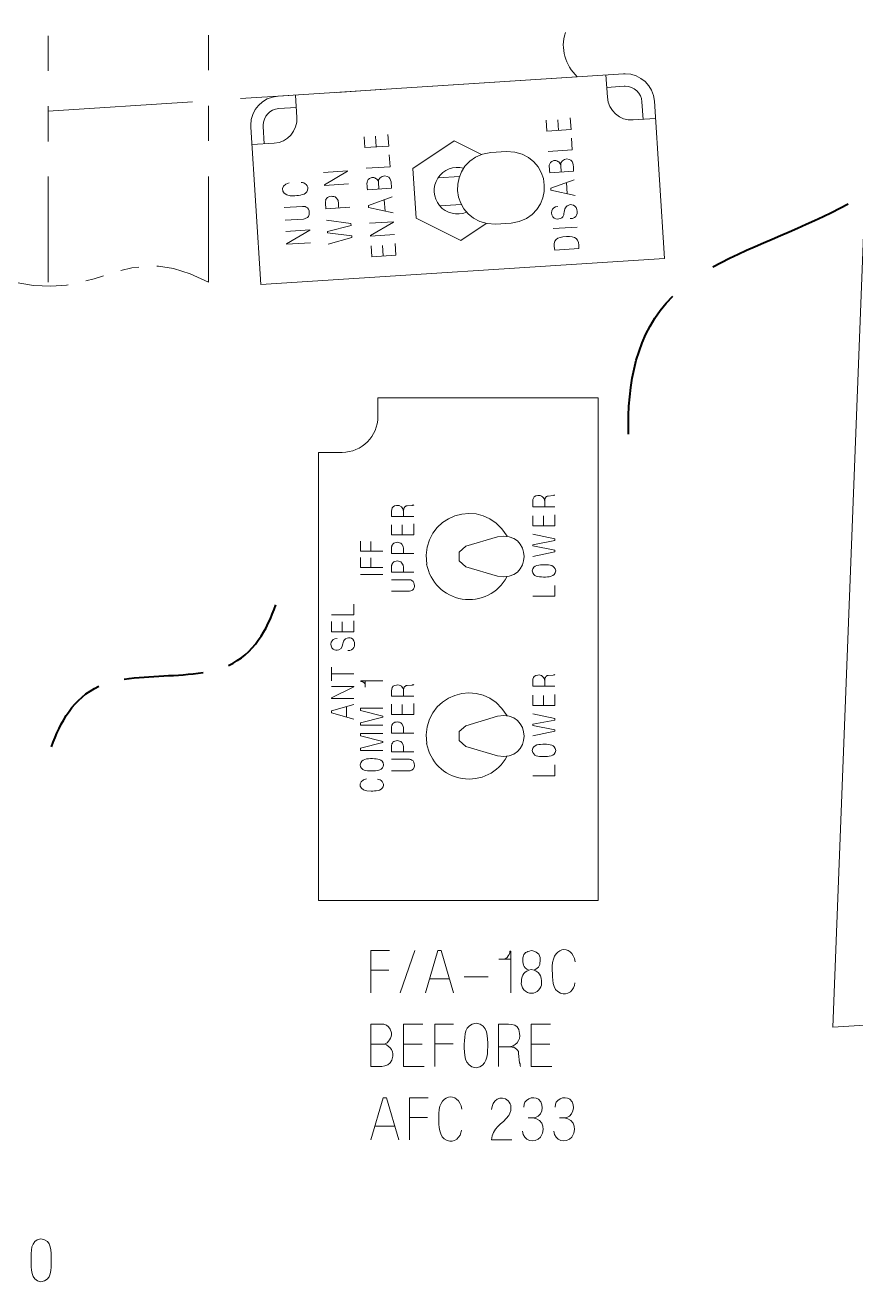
# Model space of a CAD drawing. Header units: millimetres. Extents: x 0.4 to 14.3, y 0.4 to 10.4.
# Drawn here: x 4.02 to 5.403, y 1.215 to 3.305 of the extents above; entities that cross this region are included whole.
import ezdxf

# ---------------------------------------------------------------- set-up
doc = ezdxf.new("R2010")
doc.units = ezdxf.units.MM
doc.layers.add('PDF_Geometry', color=7, linetype='Continuous')

msp = doc.modelspace()

# ---------------------------------------------------------------- linework, layer by layer
at = {"layer": 'PDF_Geometry', "lineweight": 15}
for points in [[(5.992, 1.6783), (5.3644, 1.6389), (5.6462, 8.9164), (7.7816, 9.8703), (7.7816, 1.7907), (7.3202, 1.7617)], [(4.0585, 3.2877), (4.0585, 3.2291)], [(4.3252, 3.2301), (4.3252, 3.2888)], [(4.6987, 3.2038), (4.9388, 3.2193)], [(4.5387, 3.1934), (4.6187, 3.1986)], [(4.0585, 3.1624), (4.2986, 3.1779)], [(4.3786, 3.1831), (4.4587, 3.1883)], [(4.0585, 3.1705), (4.0585, 3.1119)], [(4.3252, 3.1126), (4.3252, 3.1713)], [(4.8873, 3.1471), (4.8885, 3.129), (4.9285, 3.1316), (4.9272, 3.1511)], [(4.9076, 3.1303), (4.9064, 3.1479)], [(4.584, 3.1196), (4.5852, 3.1015), (4.6251, 3.1041), (4.6238, 3.1236)], [(4.6042, 3.1027), (4.6031, 3.1204)], [(4.9294, 3.1173), (4.9307, 3.0978), (4.8907, 3.0952)], [(4.7798, 3.0902), (4.7343, 3.1127), (4.6653, 3.0667), (4.6707, 2.984), (4.745, 2.9473), (4.7872, 2.9755)], [(4.821, 3.0949), (4.7952, 3.0933)], [(4.6261, 3.0894), (4.6273, 3.0698), (4.5874, 3.0673)], [(4.912, 3.0612), (4.9113, 3.0719), (4.9112, 3.0732), (4.9107, 3.0746), (4.9096, 3.0764), (4.9082, 3.0777), (4.9067, 3.0786)], [(4.0016, 3.0541), (4.0016, 2.8776), (4.0338, 2.8722), (4.0627, 2.8709), (4.0887, 2.873), (4.0917, 2.8736)], [(4.0585, 3.0533), (4.0585, 2.8776)], [(4.2392, 2.9044), (4.242, 2.9044), (4.2669, 2.9005), (4.2945, 2.8919), (4.3252, 2.8776), (4.3252, 3.0538)], [(4.5167, 3.0602), (4.5567, 3.0627), (4.5567, 3.0623), (4.518, 3.0397), (4.5181, 3.0388), (4.558, 3.0414)], [(4.7428, 3.0536), (4.7071, 3.0513)], [(4.893, 3.0599), (4.9329, 3.0625)], [(4.5897, 3.0316), (4.6296, 3.0342)], [(4.9339, 3.0482), (4.8947, 3.034), (4.8949, 3.0307), (4.9356, 3.0217)], [(4.9223, 3.0246), (4.9211, 3.0436)], [(4.5218, 3.0171), (4.521, 3.0156), (4.5201, 3.0141), (4.5202, 3.0128), (4.5198, 3.0118), (4.5199, 3.0104), (4.52, 3.009), (4.5206, 2.9997), (4.5606, 3.0023)], [(4.6306, 3.0195), (4.5914, 3.0053), (4.5916, 3.0021), (4.6323, 2.993)], [(4.619, 2.9959), (4.6178, 3.0149)], [(4.4513, 3.0017), (4.4819, 3.0037), (4.4833, 3.0038), (4.4848, 3.0035), (4.4862, 3.0035), (4.4876, 3.0027)], [(4.4929, 2.9937), (4.493, 2.9919), (4.4926, 2.9904), (4.4923, 2.9885), (4.4914, 2.9871), (4.4901, 2.9856), (4.4888, 2.9846), (4.4874, 2.984), (4.4861, 2.9835), (4.4847, 2.9829), (4.4833, 2.9828), (4.4526, 2.9808)], [(4.7459, 3.0071), (4.7101, 3.0048)], [(4.5218, 2.9811), (4.5623, 2.9753), (4.5625, 2.972), (4.523, 2.962), (4.5232, 2.9597), (4.5636, 2.9548), (4.5638, 2.9521), (4.5244, 2.9411)], [(4.5933, 2.9757), (4.6332, 2.9783), (4.6333, 2.9778), (4.5946, 2.9553), (4.5947, 2.9544), (4.6346, 2.9569)], [(4.8029, 2.9744), (4.8287, 2.9761)], [(4.899, 2.9668), (4.939, 2.9693)], [(4.4538, 2.9622), (4.4938, 2.9648), (4.4938, 2.9643), (4.4552, 2.9418), (4.4552, 2.9408), (4.4952, 2.9434)], [(4.5957, 2.9383), (4.5969, 2.9201), (4.6368, 2.9227), (4.6356, 2.9422)], [(4.6159, 2.9214), (4.6148, 2.939)], [(4.9013, 2.9311), (4.9413, 2.9337)], [(4.1213, 2.8798), (4.1347, 2.8834), (4.1504, 2.8883)], [(4.1794, 2.897), (4.1974, 2.9014), (4.209, 2.903)], [(4.9018, 2.5238), (4.901, 2.5233), (4.8997, 2.5233), (4.8988, 2.5229), (4.8907, 2.522), (4.889, 2.522), (4.8877, 2.5212), (4.8868, 2.5203), (4.886, 2.519), (4.8851, 2.5177), (4.8851, 2.5165), (4.8847, 2.5152), (4.8847, 2.5044)], [(4.63, 2.488), (4.6669, 2.488)], [(4.6669, 2.5073), (4.6661, 2.5069), (4.6648, 2.5069), (4.6639, 2.5065), (4.6558, 2.5056), (4.6541, 2.5056), (4.6528, 2.5048), (4.6519, 2.5039), (4.6511, 2.5026), (4.6502, 2.5013), (4.6502, 2.5), (4.6498, 2.4987), (4.6498, 2.488)], [(4.8649, 2.5044), (4.9018, 2.5044)], [(4.8649, 2.4893), (4.8649, 2.4726), (4.9018, 2.4726), (4.9018, 2.4906)], [(4.8825, 2.4726), (4.8825, 2.4889)], [(4.63, 2.4744), (4.63, 2.4576), (4.6669, 2.4576), (4.6669, 2.4757)], [(4.6476, 2.4576), (4.6476, 2.474)], [(4.5784, 2.4469), (4.5784, 2.4306), (4.6153, 2.4306)], [(4.5955, 2.4306), (4.5955, 2.4465)], [(4.8062, 2.4545), (4.7537, 2.4387), (4.7425, 2.4289), (4.7425, 2.4141), (4.7537, 2.4043), (4.8062, 2.3886)], [(4.8649, 2.4587), (4.9018, 2.451), (4.9018, 2.448), (4.8649, 2.4411), (4.8649, 2.439), (4.9018, 2.4321), (4.9018, 2.4295), (4.8649, 2.4218)], [(4.6321, 2.4423), (4.6313, 2.441), (4.6304, 2.4397), (4.6304, 2.4384), (4.63, 2.4376), (4.63, 2.4264), (4.6669, 2.4264)], [(4.5784, 2.4196), (4.5784, 2.4033), (4.6153, 2.4032)], [(4.5955, 2.4032), (4.5955, 2.4192)], [(4.6321, 2.4111), (4.6313, 2.4098), (4.6304, 2.4085), (4.6304, 2.4072), (4.63, 2.4064), (4.63, 2.3952), (4.6669, 2.3952)], [(4.5784, 2.3918), (4.6153, 2.3918)], [(4.63, 2.3829), (4.6583, 2.3829), (4.6596, 2.3829), (4.6609, 2.3825), (4.6622, 2.3825), (4.6635, 2.3816)], [(4.6678, 2.373), (4.6678, 2.3713), (4.6674, 2.37), (4.6669, 2.3683), (4.6661, 2.367), (4.6648, 2.3657), (4.6635, 2.3648), (4.6622, 2.3644), (4.6596, 2.3636), (4.6583, 2.3636), (4.63, 2.3636)], [(4.9018, 2.3735), (4.9018, 2.3554), (4.8649, 2.3554)], [(4.567, 2.3424), (4.567, 2.3244), (4.5301, 2.3244)], [(4.5301, 2.3133), (4.5301, 2.2965), (4.567, 2.2965), (4.567, 2.3146)], [(4.5477, 2.2965), (4.5477, 2.3128)], [(4.5301, 2.2377), (4.5301, 2.215)], [(4.567, 2.2266), (4.5301, 2.2266)], [(4.9018, 2.2251), (4.901, 2.2247), (4.8997, 2.2247), (4.8988, 2.2243), (4.8907, 2.2234), (4.889, 2.2234), (4.8877, 2.2226), (4.8868, 2.2217), (4.886, 2.2204), (4.8851, 2.2191), (4.8851, 2.2178), (4.8847, 2.2165), (4.8847, 2.2058)], [(4.5301, 2.2051), (4.567, 2.2051), (4.567, 2.2047), (4.5301, 2.1862), (4.5301, 2.1854), (4.567, 2.1854)], [(4.6153, 2.2146), (4.5788, 2.2146), (4.5788, 2.2137), (4.5805, 2.2137), (4.5818, 2.2133), (4.5844, 2.2116), (4.5852, 2.2103), (4.5861, 2.2086), (4.5861, 2.2043)], [(4.5861, 2.2146), (4.5861, 2.2068)], [(4.6669, 2.2087), (4.6661, 2.2083), (4.6648, 2.2083), (4.6639, 2.2078), (4.6558, 2.207), (4.6541, 2.207), (4.6528, 2.2061), (4.6519, 2.2052), (4.6511, 2.204), (4.6502, 2.2027), (4.6502, 2.2014), (4.6498, 2.2001), (4.6498, 2.1894)], [(4.8649, 2.2058), (4.9018, 2.2058)], [(4.567, 2.1755), (4.5301, 2.1648), (4.5301, 2.1618), (4.567, 2.151)], [(4.63, 2.1894), (4.6669, 2.1894)], [(4.63, 2.1758), (4.63, 2.159), (4.6669, 2.159), (4.6669, 2.177)], [(4.6476, 2.159), (4.6476, 2.1753)], [(4.8649, 2.1907), (4.8649, 2.1739), (4.9018, 2.1739), (4.9018, 2.192)], [(4.8825, 2.1739), (4.8825, 2.1902)], [(4.555, 2.1545), (4.555, 2.1721)], [(4.6153, 2.1693), (4.5784, 2.1693), (4.5784, 2.1655), (4.6153, 2.156), (4.6153, 2.1543), (4.5784, 2.1448), (4.5784, 2.141), (4.6153, 2.141)], [(4.8062, 2.1558), (4.7537, 2.14), (4.7425, 2.1303), (4.7425, 2.1155), (4.7537, 2.1057), (4.8062, 2.0899)], [(4.8649, 2.1601), (4.9018, 2.1523), (4.9018, 2.1493), (4.8649, 2.1425), (4.8649, 2.1403), (4.9018, 2.1334), (4.9018, 2.1309), (4.8649, 2.1231)], [(4.6321, 2.1437), (4.6313, 2.1424), (4.6304, 2.1411), (4.6304, 2.1398), (4.63, 2.139), (4.63, 2.1278), (4.6669, 2.1278)], [(4.6153, 2.1274), (4.5784, 2.1274), (4.5784, 2.1235), (4.6153, 2.114), (4.6153, 2.1123), (4.5784, 2.1029), (4.5784, 2.099), (4.6153, 2.099)], [(4.6321, 2.1125), (4.6313, 2.1112), (4.6304, 2.1099), (4.6304, 2.1086), (4.63, 2.1077), (4.63, 2.0966), (4.6669, 2.0966)], [(4.63, 2.0842), (4.6583, 2.0842), (4.6596, 2.0842), (4.6609, 2.0838), (4.6622, 2.0838), (4.6635, 2.083)], [(4.6678, 2.0744), (4.6678, 2.0727), (4.6674, 2.0714), (4.6669, 2.0696), (4.6661, 2.0684), (4.6648, 2.0671), (4.6635, 2.0662), (4.6622, 2.0658), (4.6609, 2.0653), (4.6596, 2.0649), (4.6583, 2.0649), (4.63, 2.0649)], [(4.9018, 2.0748), (4.9018, 2.0568), (4.8649, 2.0568)], [(4.6263, 1.7663), (4.5953, 1.7663), (4.5953, 1.6961)], [(4.6687, 1.7663), (4.6442, 1.6961)], [(4.733, 1.6961), (4.7126, 1.7663), (4.7069, 1.7663), (4.6865, 1.6961)], [(4.8282, 1.6961), (4.8282, 1.7654), (4.8266, 1.7654), (4.8266, 1.7622), (4.8257, 1.7597), (4.8241, 1.7573), (4.8225, 1.7548), (4.82, 1.7532), (4.8168, 1.7516), (4.8086, 1.7516)], [(4.8282, 1.7516), (4.8135, 1.7516)], [(4.5953, 1.7336), (4.6255, 1.7336)], [(4.693, 1.7189), (4.7265, 1.7189)], [(4.7508, 1.7222), (4.7908, 1.7222)], [(4.5953, 1.6438), (4.5953, 1.5736)], [(4.6817, 1.6438), (4.6499, 1.6438), (4.6499, 1.5736), (4.6842, 1.5736)], [(4.733, 1.6438), (4.702, 1.6438), (4.702, 1.5736)], [(4.8078, 1.6438), (4.8078, 1.5736)], [(4.8941, 1.6438), (4.8623, 1.6438), (4.8623, 1.5736), (4.8966, 1.5736)], [(4.6499, 1.6103), (4.6809, 1.6103)], [(4.702, 1.6111), (4.7322, 1.6111)], [(4.8623, 1.6103), (4.8933, 1.6103)], [(4.8445, 1.5736), (4.8437, 1.5752), (4.8437, 1.5777), (4.8429, 1.5793), (4.8412, 1.5948), (4.8412, 1.5981), (4.8396, 1.6005), (4.838, 1.6021), (4.8331, 1.6054), (4.8306, 1.6054), (4.8282, 1.6062), (4.8078, 1.6062)], [(4.6419, 1.4511), (4.6215, 1.5212), (4.6157, 1.5212), (4.5953, 1.4511)], [(4.6907, 1.5212), (4.6597, 1.5212), (4.6597, 1.4511)], [(4.8241, 1.5163), (4.8257, 1.5139), (4.8274, 1.5114), (4.8282, 1.509), (4.8282, 1.5), (4.8266, 1.4959), (4.8249, 1.4919)], [(4.6597, 1.4886), (4.6899, 1.4886)], [(4.6019, 1.4739), (4.6353, 1.4739)], [(4.7964, 1.4511), (4.8298, 1.4511)]]:
    msp.add_lwpolyline(points, dxfattribs=at)
for points in [[(4.3954, 3.1387, 0.016651), (4.3955, 3.1355), (4.4124, 2.8739), (5.0842, 2.9174), (5.0673, 3.179, 0.395313), (5.0188, 3.2244, 0.01669), (5.0157, 3.2243), (4.4408, 3.1871, 0.39542)], [(4.5474, 2.5947), (4.508, 2.5947), (4.508, 1.8493), (4.9738, 1.8493), (4.9738, 2.6855), (4.6071, 2.6855), (4.6071, 2.6544, -0.413973)]]:
    msp.add_lwpolyline(points, format="xyb", close=True, dxfattribs=at)
for points in [[(5.0691, 3.1499), (5.032, 3.1475, -0.414019), (4.989, 3.1853), (4.9866, 3.2224)], [(4.9879, 3.2018), (5.017, 3.2036, -0.017469), (5.0188, 3.2037, -0.39543), (5.0466, 3.1777), (5.0485, 3.1486)], [(4.4699, 3.189), (4.4723, 3.1518, -0.414027), (4.4345, 3.1089), (4.3974, 3.1065)], [(4.4712, 3.1683), (4.4422, 3.1664, 0.395414), (4.4161, 3.1387, 0.017416), (4.4162, 3.1369), (4.4181, 3.1078)], [(4.6087, 3.0329), (4.608, 3.0436), (4.6079, 3.0449), (4.6074, 3.0463), (4.6063, 3.0481), (4.6048, 3.0494), (4.6034, 3.0503, 0.19986), (4.5968, 3.0517)], [(4.5953, 1.6103), (4.6141, 1.6103), (4.6166, 1.6103), (4.619, 1.6111), (4.6223, 1.6127), (4.6247, 1.6152), (4.6263, 1.6176, 0.200273), (4.6296, 1.6291)]]:
    msp.add_lwpolyline(points, format="xyb", dxfattribs=at)
for centre, radius, start, end in [((4.7396, 3.03), 0.0388, 74.7032, 292.7074), ((4.7588, 2.4216), 0.0717, 190.1877, 331.6934), ((4.7588, 2.123), 0.0717, 190.182, 331.6992)]:
    msp.add_arc(centre, radius, start, end, dxfattribs=at)
for points in [[(4.9388, 3.2193), (4.9192, 3.2392), (4.9102, 3.2658), (4.9192, 3.2928)], [(4.821, 3.0949), (4.9002, 3.0963), (4.9074, 2.985), (4.8287, 2.9761)], [(4.8029, 2.9744), (4.7237, 2.9731), (4.7165, 3.0844), (4.7952, 3.0933)], [(4.9001, 3.08), (4.8892, 3.0769), (4.8927, 3.0694), (4.893, 3.0599)], [(4.9067, 3.0786), (4.9047, 3.0799), (4.9024, 3.0804), (4.9001, 3.08)], [(4.9218, 3.0828), (4.9165, 3.0831), (4.9101, 3.0775), (4.9113, 3.0719)], [(4.9329, 3.0625), (4.9326, 3.0724), (4.9335, 3.0815), (4.9218, 3.0828)], [(4.5968, 3.0517), (4.5859, 3.0486), (4.5894, 3.041), (4.5897, 3.0316)], [(4.6185, 3.0545), (4.6132, 3.0548), (4.6068, 3.0492), (4.608, 3.0436)], [(4.6296, 3.0342), (4.6292, 3.0441), (4.6302, 3.0532), (4.6185, 3.0545)], [(4.4593, 3.0429), (4.4419, 3.0387), (4.4458, 3.0182), (4.4691, 3.0216)], [(4.4691, 3.0216), (4.4763, 3.0224), (4.4876, 3.0223), (4.49, 3.0309)], [(4.488, 3.0401), (4.4856, 3.0423), (4.4826, 3.0438), (4.4794, 3.0438)], [(4.49, 3.0309), (4.4913, 3.0346), (4.4902, 3.0369), (4.488, 3.0401)], [(4.5295, 3.0208), (4.5267, 3.0198), (4.5238, 3.0199), (4.5218, 3.0171)], [(4.5381, 3.0176), (4.5348, 3.0212), (4.5324, 3.0198), (4.5295, 3.0208)], [(4.542, 3.0011), (4.5402, 3.0101), (4.5435, 3.0114), (4.5381, 3.0176)], [(4.4876, 3.0027), (4.4913, 3.0012), (4.4928, 2.9974), (4.4929, 2.9937)], [(4.9064, 3.0036), (4.8953, 3.0041), (4.893, 2.99), (4.9007, 2.9841)], [(4.911, 2.9838), (4.9177, 2.9862), (4.9161, 2.9918), (4.9183, 2.9997)], [(4.9183, 2.9997), (4.9218, 3.0058), (4.9216, 3.0043), (4.9272, 3.0068)], [(4.9272, 3.0068), (4.9313, 3.0069), (4.9347, 3.0055), (4.9369, 3.0018)], [(4.9369, 3.0018), (4.941, 2.993), (4.9384, 2.9835), (4.9273, 2.9835)], [(4.9007, 2.9841), (4.9042, 2.9818), (4.9073, 2.9823), (4.911, 2.9838)], [(4.9208, 2.9538), (4.9041, 2.9522), (4.8981, 2.9497), (4.9013, 2.9311)], [(4.9413, 2.9337), (4.9424, 2.9504), (4.9362, 2.9546), (4.9208, 2.9538)], [(4.6883, 2.4089), (4.6765, 2.4899), (4.7809, 2.5262), (4.822, 2.4554)], [(4.8731, 2.5229), (4.8625, 2.5223), (4.8652, 2.5116), (4.8649, 2.5044)], [(4.8847, 2.513), (4.885, 2.5192), (4.8789, 2.5243), (4.8731, 2.5229)], [(4.6382, 2.5065), (4.6276, 2.5058), (4.6303, 2.4952), (4.63, 2.488)], [(4.6498, 2.4966), (4.65, 2.5027), (4.644, 2.5078), (4.6382, 2.5065)], [(4.8062, 2.4545), (4.865, 2.4658), (4.865, 2.3772), (4.8062, 2.3886)], [(4.6394, 2.4453), (4.6368, 2.4445), (4.6342, 2.4449), (4.6321, 2.4423)], [(4.6472, 2.4419), (4.6443, 2.4453), (4.6421, 2.4442), (4.6394, 2.4453)], [(4.6497, 2.4264), (4.6487, 2.4348), (4.6517, 2.4358), (4.6472, 2.4419)], [(4.6394, 2.4141), (4.6367, 2.4133), (4.6342, 2.4137), (4.6321, 2.4111)], [(4.6472, 2.4107), (4.6444, 2.4141), (4.6421, 2.413), (4.6394, 2.4141)], [(4.6497, 2.3952), (4.6487, 2.4036), (4.6518, 2.4046), (4.6472, 2.4107)], [(4.8847, 2.4079), (4.8759, 2.4076), (4.8657, 2.4085), (4.864, 2.3976)], [(4.9031, 2.3976), (4.9016, 2.4076), (4.8928, 2.4075), (4.8847, 2.4079)], [(4.864, 2.3976), (4.8657, 2.3875), (4.8741, 2.3878), (4.8825, 2.3873)], [(4.8825, 2.3873), (4.8911, 2.3876), (4.9015, 2.3869), (4.9031, 2.3976)], [(4.6635, 2.3816), (4.6668, 2.38), (4.6679, 2.3764), (4.6678, 2.373)], [(4.5391, 2.2849), (4.5289, 2.2862), (4.5259, 2.2732), (4.5327, 2.2673)], [(4.5421, 2.2665), (4.5485, 2.2679), (4.548, 2.2756), (4.5498, 2.2806)], [(4.5498, 2.2806), (4.5529, 2.2876), (4.5636, 2.2889), (4.567, 2.2815)], [(4.567, 2.2815), (4.5703, 2.2732), (4.5673, 2.2646), (4.5572, 2.2652)], [(4.5327, 2.2673), (4.5358, 2.265), (4.5386, 2.2653), (4.5421, 2.2665)], [(4.6883, 2.1103), (4.6765, 2.1913), (4.781, 2.2276), (4.822, 2.1568)], [(4.8731, 2.2243), (4.8625, 2.2236), (4.8652, 2.213), (4.8649, 2.2058)], [(4.8847, 2.2144), (4.885, 2.2205), (4.8788, 2.2256), (4.8731, 2.2243)], [(4.6382, 2.2078), (4.6276, 2.2072), (4.6303, 2.1966), (4.63, 2.1894)], [(4.6498, 2.1979), (4.6501, 2.2041), (4.6439, 2.2092), (4.6382, 2.2078)], [(4.8062, 2.1558), (4.865, 2.1672), (4.865, 2.0785), (4.8062, 2.0899)], [(4.6394, 2.1467), (4.6367, 2.1459), (4.6342, 2.1463), (4.6321, 2.1437)], [(4.6472, 2.1433), (4.6443, 2.1467), (4.6421, 2.1456), (4.6394, 2.1467)], [(4.6497, 2.1278), (4.6487, 2.1362), (4.6517, 2.1372), (4.6472, 2.1433)], [(4.6394, 2.1155), (4.6367, 2.1147), (4.6342, 2.1151), (4.6321, 2.1125)], [(4.6472, 2.112), (4.6444, 2.1155), (4.642, 2.1144), (4.6394, 2.1155)], [(4.6497, 2.0966), (4.6487, 2.105), (4.6518, 2.106), (4.6472, 2.112)], [(4.8847, 2.1093), (4.8759, 2.1089), (4.8657, 2.1098), (4.864, 2.099)], [(4.864, 2.099), (4.8657, 2.0888), (4.8741, 2.0892), (4.8825, 2.0887)], [(4.8825, 2.0887), (4.8911, 2.089), (4.9015, 2.0882), (4.9031, 2.099)], [(4.9031, 2.099), (4.9016, 2.109), (4.8928, 2.1089), (4.8847, 2.1093)], [(4.5981, 2.0854), (4.5894, 2.0851), (4.5791, 2.0859), (4.5775, 2.0751)], [(4.5775, 2.0751), (4.5791, 2.0649), (4.5876, 2.0653), (4.596, 2.0648)], [(4.6166, 2.0751), (4.6151, 2.0851), (4.6063, 2.085), (4.5981, 2.0854)], [(4.6101, 2.0665), (4.6144, 2.0683), (4.6156, 2.0706), (4.6166, 2.0751)], [(4.6635, 2.083), (4.6668, 2.0814), (4.6679, 2.0777), (4.6678, 2.0744)], [(4.5882, 2.0516), (4.5719, 2.0488), (4.5743, 2.0297), (4.596, 2.0314)], [(4.596, 2.0648), (4.5999, 2.0648), (4.6066, 2.0649), (4.6101, 2.0665)], [(4.6144, 2.0473), (4.6124, 2.0495), (4.6097, 2.051), (4.6067, 2.0512)], [(4.596, 2.0314), (4.6026, 2.0317), (4.613, 2.0309), (4.6157, 2.0387)], [(4.6157, 2.0387), (4.6171, 2.0421), (4.6163, 2.0442), (4.6144, 2.0473)], [(4.9356, 1.7475), (4.9303, 1.7785), (4.8939, 1.774), (4.8973, 1.7328)], [(4.8623, 1.7663), (4.8539, 1.7633), (4.8504, 1.7637), (4.8484, 1.754)], [(4.877, 1.7516), (4.878, 1.7606), (4.8702, 1.7652), (4.8623, 1.7663)], [(4.8484, 1.754), (4.8482, 1.744), (4.8481, 1.7384), (4.8582, 1.7336)], [(4.8672, 1.7336), (4.8758, 1.7376), (4.8775, 1.7425), (4.877, 1.7516)], [(4.846, 1.7149), (4.8442, 1.7044), (4.8533, 1.6946), (4.8631, 1.6953)], [(4.8623, 1.7344), (4.8508, 1.7325), (4.8465, 1.7259), (4.846, 1.7149)], [(4.8795, 1.7116), (4.8799, 1.724), (4.8758, 1.7328), (4.8623, 1.7344)], [(4.8973, 1.7328), (4.8978, 1.7201), (4.8963, 1.7005), (4.9112, 1.6953)], [(4.8631, 1.6953), (4.8707, 1.6945), (4.8806, 1.7038), (4.8795, 1.7116)], [(4.9112, 1.6953), (4.9176, 1.6926), (4.9215, 1.6942), (4.9275, 1.6977)], [(4.9275, 1.6977), (4.9315, 1.7016), (4.9345, 1.7067), (4.9348, 1.7124)], [(4.6296, 1.6291), (4.6255, 1.6485), (4.6117, 1.6432), (4.5953, 1.6438)], [(4.7704, 1.6454), (4.7511, 1.6423), (4.7517, 1.6262), (4.7508, 1.6103)], [(4.79, 1.6062), (4.7893, 1.6228), (4.791, 1.6423), (4.7704, 1.6454)], [(4.8429, 1.6282), (4.8416, 1.6483), (4.8215, 1.6432), (4.8078, 1.6438)], [(4.6321, 1.5907), (4.6332, 1.5999), (4.6241, 1.6118), (4.6141, 1.6103)], [(4.7508, 1.6103), (4.7513, 1.5939), (4.75, 1.5742), (4.7704, 1.5711)], [(4.8241, 1.6062), (4.8357, 1.6056), (4.8455, 1.6173), (4.8429, 1.6282)], [(4.5953, 1.5736), (4.6127, 1.5731), (4.6285, 1.5704), (4.6321, 1.5907)], [(4.7704, 1.5711), (4.7893, 1.574), (4.7892, 1.5907), (4.79, 1.6062)], [(4.7468, 1.5025), (4.7415, 1.5335), (4.7052, 1.529), (4.7085, 1.4878)], [(4.7964, 1.5017), (4.7963, 1.5164), (4.8119, 1.5277), (4.8241, 1.5163)], [(4.8501, 1.5057), (4.8503, 1.5131), (4.8518, 1.5161), (4.8582, 1.5196)], [(4.8582, 1.5196), (4.8629, 1.5231), (4.8699, 1.5213), (4.8746, 1.5188)], [(4.8746, 1.5188), (4.8862, 1.5092), (4.8801, 1.4868), (4.864, 1.4878)], [(4.9022, 1.5057), (4.9024, 1.5132), (4.9039, 1.5161), (4.9103, 1.5196)], [(4.9103, 1.5196), (4.915, 1.5231), (4.922, 1.5212), (4.9267, 1.5188)], [(4.9267, 1.5188), (4.9382, 1.5092), (4.9322, 1.4868), (4.916, 1.4878)], [(4.7085, 1.4878), (4.709, 1.4751), (4.7075, 1.4555), (4.7224, 1.4503)], [(4.8249, 1.4919), (4.8143, 1.4771), (4.7971, 1.4711), (4.7964, 1.4511)], [(4.8574, 1.4878), (4.8788, 1.4906), (4.8888, 1.4728), (4.8778, 1.456)], [(4.9095, 1.4878), (4.9309, 1.4906), (4.9409, 1.4728), (4.9299, 1.456)], [(4.7387, 1.4527), (4.7427, 1.4566), (4.7458, 1.4617), (4.746, 1.4674)], [(4.8778, 1.456), (4.8676, 1.4436), (4.8489, 1.4501), (4.8476, 1.4658)], [(4.9299, 1.456), (4.9197, 1.4436), (4.901, 1.4501), (4.8997, 1.4658)], [(4.7224, 1.4503), (4.7288, 1.4476), (4.7328, 1.4491), (4.7387, 1.4527)], [(4.0463, 1.2869), (4.0279, 1.2838), (4.0305, 1.2657), (4.03, 1.251)], [(4.0634, 1.251), (4.0629, 1.2659), (4.0655, 1.2846), (4.0463, 1.2869)], [(4.03, 1.251), (4.0301, 1.2372), (4.0286, 1.2182), (4.0463, 1.2151)], [(4.0463, 1.2151), (4.0648, 1.2173), (4.0633, 1.2371), (4.0634, 1.251)]]:
    msp.add_open_spline(points, degree=3, dxfattribs=at)
at = {"layer": 'PDF_Geometry', "lineweight": 40}
for points in [[(5.1647, 2.9032), (5.2385, 2.9433), (5.316, 2.9679), (5.3898, 3.008)], [(5.0243, 2.6248), (5.0219, 2.7076), (5.0365, 2.7938), (5.0977, 2.8547)], [(4.3584, 2.2403), (4.4001, 2.2594), (4.423, 2.2994), (4.4371, 2.3412)], [(4.185, 2.2176), (4.2291, 2.224), (4.2721, 2.222), (4.3162, 2.2284)], [(4.0641, 2.1048), (4.0781, 2.1465), (4.1012, 2.1867), (4.1428, 2.2057)]]:
    msp.add_open_spline(points, degree=3, dxfattribs=at)

doc.saveas('drawing.dxf')
